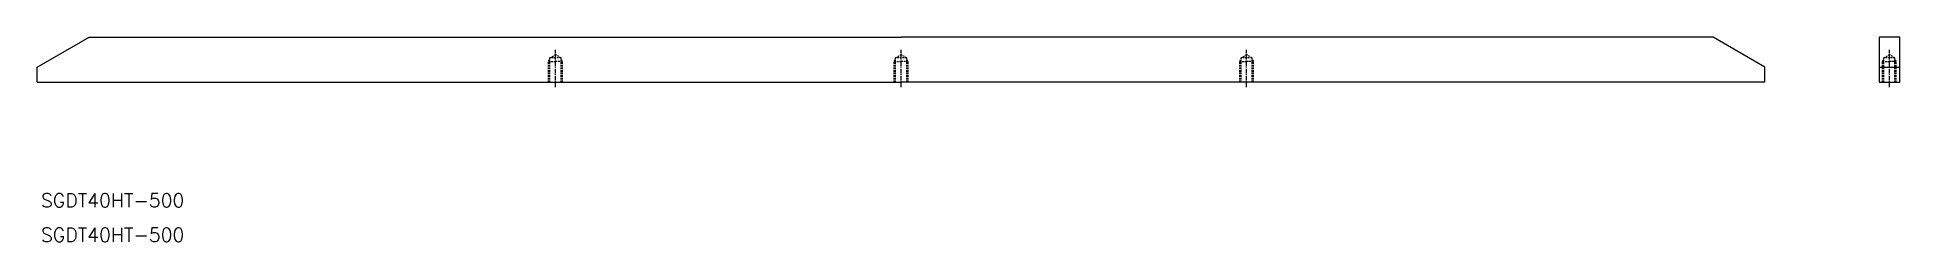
# Model space of a CAD drawing. Extents: x 0 to 539, y 0 to 59.
import ezdxf

# ---------------------------------------------------------------- set-up
doc = ezdxf.new("R2010")
doc.units = 0
doc.linetypes.add('CENTER', pattern=[2, 1.25, -0.25, 0.25, -0.25])
doc.linetypes.add('DASHED', pattern=[0.75, 0.5, -0.25])
doc.layers.get('0').update_dxf_attribs({"linetype": 'CONTINUOUS'})
doc.layers.add('CENTER', color=1, linetype='CENTER')
doc.styles.get("Standard").update_dxf_attribs({"font": 'txt', "bigfont": 'BIGFONT'})

msp = doc.modelspace()

# ---------------------------------------------------------------- linework, layer by layer
at = {"color": 7, "linetype": 'CONTINUOUS'}
for p, q in [((0, 50.62), (15, 59.28)), ((15, 59.28), (250, 59.28)), ((485, 59.28), (250, 59.28)), ((500, 50.62), (485, 59.28)), ((0, 46.28), (0, 50.62)), ((500, 46.28), (500, 50.62)), ((533.01, 50.62), (539.01, 50.62)), ((0, 46.28), (250, 46.28)), ((500, 46.28), (250, 46.28))]:
    msp.add_line(p, q, dxfattribs=at)
at = {"color": 3, "linetype": 'DASHED'}
for p, q in [((148.38, 53.28), (150, 54.22)), ((151.62, 53.28), (150, 54.22)), ((248.38, 53.28), (250, 54.22)), ((251.62, 53.28), (250, 54.22)), ((348.38, 53.28), (350, 54.22)), ((351.62, 53.28), (350, 54.22)), ((534.39, 53.28), (536.01, 54.22)), ((537.63, 53.28), (536.01, 54.22)), ((148, 52.28), (148.38, 52.94)), ((148, 52.28), (150, 52.28)), ((148, 46.28), (148, 52.28)), ((151.62, 53.28), (148.38, 53.28)), ((148.38, 46.28), (148.38, 53.28)), ((152, 52.28), (150, 52.28)), ((151.62, 46.28), (151.62, 53.28)), ((152, 52.28), (151.62, 52.94)), ((152, 46.28), (152, 52.28)), ((248, 52.28), (248.38, 52.94)), ((248, 52.28), (250, 52.28)), ((248, 46.28), (248, 52.28)), ((251.62, 53.28), (248.38, 53.28)), ((248.38, 46.28), (248.38, 53.28)), ((252, 52.28), (250, 52.28)), ((251.62, 46.28), (251.62, 53.28)), ((252, 52.28), (251.62, 52.94)), ((252, 46.28), (252, 52.28)), ((348, 52.28), (348.38, 52.94)), ((348, 52.28), (350, 52.28)), ((348, 46.28), (348, 52.28)), ((351.62, 53.28), (348.38, 53.28)), ((348.38, 46.28), (348.38, 53.28)), ((352, 52.28), (350, 52.28)), ((351.62, 46.28), (351.62, 53.28)), ((352, 52.28), (351.62, 52.94)), ((352, 46.28), (352, 52.28)), ((534.01, 52.28), (534.39, 52.94)), ((534.01, 52.28), (536.01, 52.28)), ((534.01, 46.28), (534.01, 52.28)), ((537.63, 53.28), (534.39, 53.28)), ((534.39, 46.28), (534.39, 53.28)), ((538.01, 52.28), (536.01, 52.28)), ((537.63, 46.28), (537.63, 53.28)), ((538.01, 52.28), (537.63, 52.94)), ((538.01, 46.28), (538.01, 52.28))]:
    msp.add_line(p, q, dxfattribs=at)
at = {"color": 7, "linetype": 'CONTINUOUS'}
msp.add_lwpolyline([(533.01, 46.28), (539.01, 46.28), (539.01, 59.28), (533.01, 59.28)], close=True, dxfattribs=at)
at = {"layer": 'CENTER', "color": 1, "linetype": 'CENTER'}
for p, q in [((150, 44.78), (150, 55.58)), ((250, 44.78), (250, 55.58)), ((350, 44.78), (350, 55.58)), ((536.01, 44.78), (536.01, 55.58))]:
    msp.add_line(p, q, dxfattribs=at)

# ---------------------------------------------------------------- texts
at = {"color": 7, "linetype": 'CONTINUOUS'}
for p in [(1.09, 10), (1.09, 0)]:
    msp.add_text('SGDT40HT-500', height=4, dxfattribs=at).set_placement(p)

doc.saveas('drawing.dxf')
